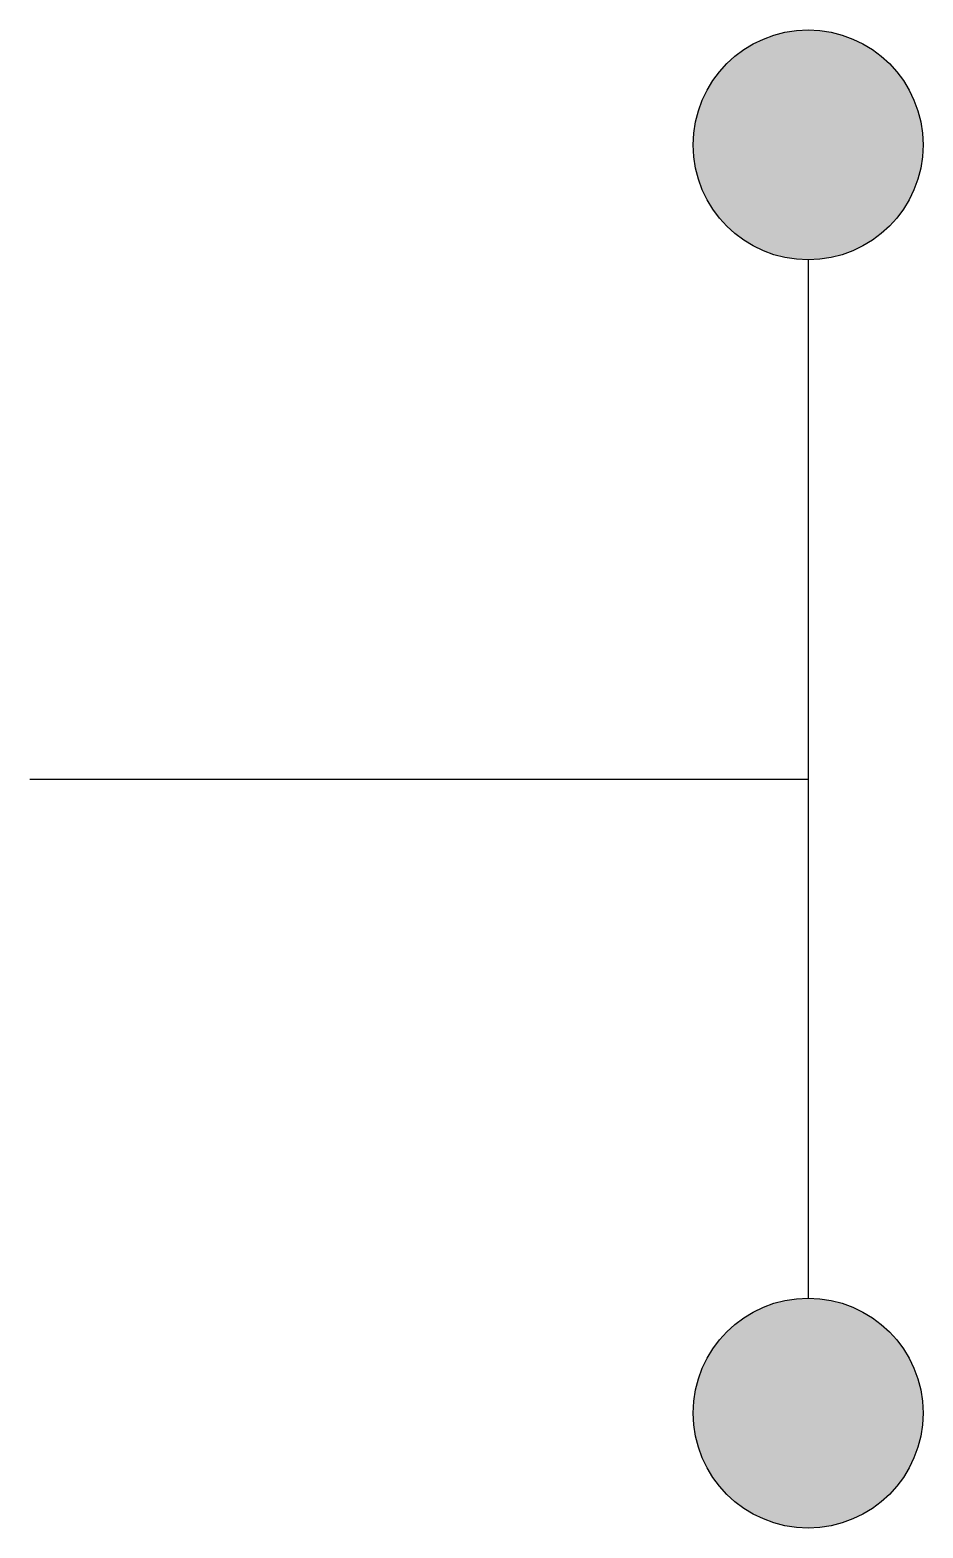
# Model space of a CAD drawing. Header units: metres. Extents: x 0 to 3.89, y -3.26 to 3.26.
import ezdxf

# ---------------------------------------------------------------- set-up
doc = ezdxf.new("R2010")
doc.units = ezdxf.units.M

msp = doc.modelspace()

# ---------------------------------------------------------------- hatches: boundary and pattern name
h = msp.add_hatch(color=256)
h.dxf.hatch_style = 1
edge = h.paths.add_edge_path()
edge.add_arc((3.3858, 2.7582), 0.5, 0, 360)
h = msp.add_hatch(color=256)
h.dxf.hatch_style = 1
edge = h.paths.add_edge_path()
edge.add_arc((3.3858, -2.7582), 0.5, 0, 360)

# ---------------------------------------------------------------- linework, layer by layer
for p, q in [((3.3858, 2.2582), (3.3858, -2.2582)), ((0, 0), (3.3858, 0))]:
    msp.add_line(p, q)
for centre in [(3.3858, 2.7582), (3.3858, -2.7582)]:
    msp.add_circle(centre, 0.5)

doc.saveas('drawing.dxf')
